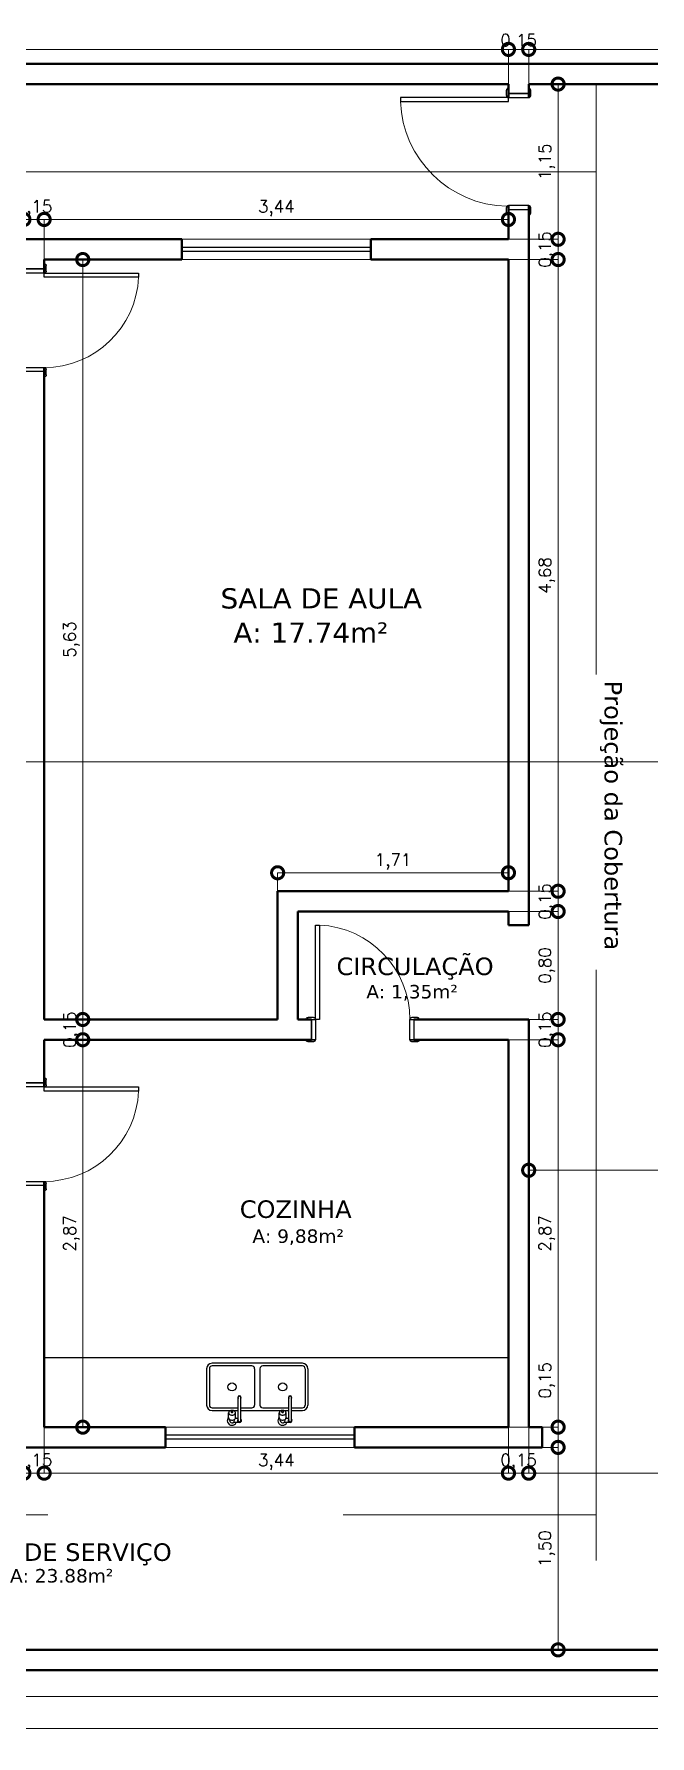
# Model space of a CAD drawing. Header units: millimetres. Extents: x 43 to 162, y -12 to 70.
# Drawn here: x 94.09 to 98.65, y 39.49 to 52.1 of the extents above; entities that cross this region are included whole.
import ezdxf

# ---------------------------------------------------------------- set-up
doc = ezdxf.new("R2010")
doc.units = ezdxf.units.MM
doc.header["$LTSCALE"] = 35
doc.header["$MEASUREMENT"] = 0
doc.header["$PDMODE"] = 35
doc.linetypes.add('C5', pattern=[60, 50, -5, 0, -5])
doc.linetypes.add('HIDDEN2', pattern=[0.1875, 0.125, -0.0625])
for name, color, linetype, lineweight in [('ALVENARIA', 7, 'Continuous', 50), ('cotas', 1, 'Continuous', 9), ('ESQ. FINA', 11, 'Continuous', 15), ('ESQ. GROSSA', 152, 'Continuous', 30), ('LINHA DE CORTE 02', 3, 'C5', 13), ('PROJEÇÃO', 165, 'HIDDEN2', 18)]:
    doc.layers.add(name, color=color, linetype=linetype, lineweight=lineweight)
doc.layers.add('detalhes', color=41, linetype='Continuous')
doc.layers.add('TEXTO', color=172, linetype='Continuous')
doc.styles.add('COTAS', font='romans.shx')
doc.styles.add('TEXTO ARQ', font='verdana.ttf')
doc.dimstyles.new('1 50', dxfattribs={"dimtxt": 0.09, "dimasz": 0.18, "dimexe": 0.0005, "dimexo": 0.001, "dimgap": 0.0006, "dimtad": 1, "dimzin": 0, "dimtxsty": 'COTAS', "dimblk": 'DOTSMALL', "dimcen": 0.003, "dimdle": 0.0003, "dimclrd": 256, "dimclre": 256, "dimclrt": 256, "dimazin": 0, "dimtfac": 1, "dimtix": 1, "dimtmove": 0, "dimatfit": 3, "dimldrblk": 'DOTSMALL', "dimfxl": 1, "dimtolj": 1, "dimtzin": 0, "dimlwd": -1, "dimlwe": -1, "dimarcsym": 0})

# ---------------------------------------------------------------- blocks, each defined once
blk = doc.blocks.new('_DotSmall')
at = {"color": 0, "const_width": 0.5}
blk.add_lwpolyline([(-0.0625, 0, 1), (0.0625, 0, 1)], format="xyb", close=True, dxfattribs=at)
blk = doc.blocks.new('*D97')
at = {"layer": 'cotas'}
for p, q in [((97.755, 43.5), (97.755, 43.68)), ((97.755, 43.679), (101.325, 43.679)), ((101.325, 43.5), (101.325, 43.68))]:
    blk.add_line(p, q, dxfattribs=at)
at = {"layer": 'Defpoints', "color": 0}
for p in [(101.325, 43.679), (97.755, 43.499), (101.325, 43.499)]:
    blk.add_point(p, dxfattribs=at)
at = {"layer": 'cotas', "xscale": 0.18, "yscale": 0.18, "zscale": 0.18, "rotation": 180}
blk.add_blockref('_DotSmall', (97.755, 43.679), dxfattribs=at)
at = {"layer": 'cotas', "xscale": 0.18, "yscale": 0.18, "zscale": 0.18}
blk.add_blockref('_DotSmall', (101.325, 43.679), dxfattribs=at)
at = {"layer": 'cotas', "insert": (99.54, 43.763), "char_height": 0.09, "attachment_point": 5, "style": 'COTAS'}
blk.add_mtext('\\A1;3,57', dxfattribs=at)
blk = doc.blocks.new('*D96')
at = {"layer": 'cotas'}
for p, q in [((95.895, 45.747), (95.895, 45.883)), ((97.605, 45.883), (95.895, 45.883)), ((97.605, 45.747), (97.605, 45.883))]:
    blk.add_line(p, q, dxfattribs=at)
at = {"layer": 'Defpoints', "color": 0}
for p in [(95.895, 45.883), (95.895, 45.746), (97.605, 45.746)]:
    blk.add_point(p, dxfattribs=at)
at = {"layer": 'cotas', "xscale": 0.18, "yscale": 0.18, "zscale": 0.18, "rotation": 180}
blk.add_blockref('_DotSmall', (95.895, 45.883), dxfattribs=at)
at = {"layer": 'cotas', "xscale": 0.18, "yscale": 0.18, "zscale": 0.18}
blk.add_blockref('_DotSmall', (97.605, 45.883), dxfattribs=at)
at = {"layer": 'cotas', "insert": (96.75, 45.966), "char_height": 0.09, "attachment_point": 5, "style": 'COTAS'}
blk.add_mtext('\\A1;1,71', dxfattribs=at)
blk = doc.blocks.new('*D95')
at = {"layer": 'cotas'}
for p, q in [((97.606, 44.646), (97.973, 44.646)), ((97.973, 44.646), (97.973, 41.775)), ((97.606, 41.776), (97.973, 41.776))]:
    blk.add_line(p, q, dxfattribs=at)
at = {"layer": 'Defpoints', "color": 0}
for p in [(97.605, 44.646), (97.605, 41.776), (97.973, 41.776)]:
    blk.add_point(p, dxfattribs=at)
at = {"layer": 'cotas', "xscale": 0.18, "yscale": 0.18, "zscale": 0.18}
for p, rotation in [((97.973, 44.646), 90), ((97.973, 41.776), 270)]:
    blk.add_blockref('_DotSmall', p, dxfattribs=dict(at, rotation=rotation))
at = {"layer": 'cotas', "insert": (97.889, 43.211), "char_height": 0.09, "attachment_point": 5, "rotation": 90, "style": 'COTAS'}
blk.add_mtext('\\A1;2,87', dxfattribs=at)
blk = doc.blocks.new('*D94')
at = {"layer": 'cotas'}
for p, q in [((97.973, 44.796), (97.973, 44.976)), ((97.756, 44.796), (97.973, 44.796)), ((97.973, 44.796), (97.973, 44.646)), ((97.606, 44.646), (97.973, 44.646)), ((97.973, 44.646), (97.973, 44.466))]:
    blk.add_line(p, q, dxfattribs=at)
at = {"layer": 'Defpoints', "color": 0}
for p in [(97.755, 44.796), (97.605, 44.646), (97.973, 44.646)]:
    blk.add_point(p, dxfattribs=at)
at = {"layer": 'cotas', "xscale": 0.18, "yscale": 0.18, "zscale": 0.18}
for p, rotation in [((97.973, 44.796), 270), ((97.973, 44.646), 90)]:
    blk.add_blockref('_DotSmall', p, dxfattribs=dict(at, rotation=rotation))
at = {"layer": 'cotas', "insert": (97.889, 44.721), "char_height": 0.09, "attachment_point": 5, "rotation": 90, "style": 'COTAS'}
blk.add_mtext('\\A1;0,15', dxfattribs=at)
blk = doc.blocks.new('*D93')
at = {"layer": 'cotas'}
for p, q in [((97.606, 45.596), (97.973, 45.596)), ((97.973, 45.596), (97.973, 44.795)), ((97.756, 44.796), (97.973, 44.796))]:
    blk.add_line(p, q, dxfattribs=at)
at = {"layer": 'Defpoints', "color": 0}
for p in [(97.605, 45.596), (97.755, 44.796), (97.973, 44.796)]:
    blk.add_point(p, dxfattribs=at)
at = {"layer": 'cotas', "xscale": 0.18, "yscale": 0.18, "zscale": 0.18}
for p, rotation in [((97.973, 45.596), 90), ((97.973, 44.796), 270)]:
    blk.add_blockref('_DotSmall', p, dxfattribs=dict(at, rotation=rotation))
at = {"layer": 'cotas', "insert": (97.889, 45.196), "char_height": 0.09, "attachment_point": 5, "rotation": 90, "style": 'COTAS'}
blk.add_mtext('\\A1;0,80', dxfattribs=at)
blk = doc.blocks.new('PORTA 70')
at = {"layer": 'ESQ. FINA'}
blk.add_arc((-0.03, 0.15), 0.7, 92.4563, 180, dxfattribs=at)
at = {"layer": 'ESQ. GROSSA'}
for p, q in [((-0.03, 0.85), (-0.06, 0.85)), ((-0.06, 0.85), (-0.06, 0.15)), ((-0.03, 0.15), (-0.03, 0.85)), ((-0.8, 0.15), (-0.8, 0.15)), ((-0.8, 0.15), (-0.8, 0.15)), ((-0.73, 0.15), (-0.8, 0.15)), ((-0.785, 0.165), (-0.745, 0.165)), ((-0.73, 0.15), (-0.76, 0.15)), ((-0.76, 0.15), (-0.76, 0)), ((-0.73, 0.15), (-0.73, 0.15)), ((-0.73, 0), (-0.73, 0.15)), ((-0.06, 0.15), (-0.03, 0.15)), ((0.04, 0.15), (-0.03, 0.15)), ((0, 0.15), (-0.03, 0.15)), ((-0.03, 0.15), (-0.03, 0.15)), ((-0.03, 0.15), (-0.03, 0)), ((-0.015, 0.165), (0.025, 0.165)), ((0, 0), (0, 0.15)), ((0.04, 0.15), (0.04, 0.15)), ((-0.8, 0, 0), (-0.8, 0, 0)), ((-0.8, 0, 0), (-0.8, 0, 0)), ((-0.73, 0, 0), (-0.8, 0, 0)), ((-0.76, 0), (-0.73, 0)), ((-0.73, 0, 0), (-0.73, 0, 0)), ((0.04, 0, 0), (-0.03, 0, 0)), ((-0.03, 0, 0), (-0.03, 0, 0)), ((-0.03, 0), (0, 0)), ((0.04, 0, 0), (0.04, 0, 0)), ((-0.785, -0.015, 0), (-0.745, -0.015, 0)), ((-0.015, -0.015, 0), (0.025, -0.015, 0))]:
    blk.add_line(p, q, dxfattribs=at)
for points in [[(-0.76, 0.15), (-0.76, 0)], [(0, 0.15), (0, 0)]]:
    blk.add_lwpolyline(points, dxfattribs=at)
for centre, start, end in [((-0.785, 0.15), 90, 180), ((-0.745, 0.15), 0, 90), ((-0.015, 0.15), 90, 180), ((0.025, 0.15), 0, 90), ((-0.785, 0, 0), 180, 270), ((-0.745, 0, 0), 270, 0), ((-0.015, 0, 0), 180, 270), ((0.025, 0, 0), 270, 0)]:
    blk.add_arc(centre, 0.015, start, end, dxfattribs=at)
blk = doc.blocks.new('*D85')
at = {"layer": 'cotas'}
for p, q in [((94.015, 50.723), (93.835, 50.723)), ((94.015, 50.427), (94.015, 50.723)), ((94.165, 50.723), (94.015, 50.723)), ((94.165, 50.723), (94.345, 50.723))]:
    blk.add_line(p, q, dxfattribs=at)
at = {"layer": 'Defpoints', "color": 0}
for p in [(94.015, 50.723), (94.015, 50.426), (94.165, 50.426)]:
    blk.add_point(p, dxfattribs=at)
at = {"layer": 'cotas', "xscale": 0.18, "yscale": 0.18, "zscale": 0.18}
blk.add_blockref('_DotSmall', (94.015, 50.723), dxfattribs=at)
at = {"layer": 'cotas', "xscale": 0.18, "yscale": 0.18, "zscale": 0.18, "rotation": 180}
blk.add_blockref('_DotSmall', (94.165, 50.723), dxfattribs=at)
at = {"layer": 'cotas', "insert": (94.09, 50.806), "char_height": 0.09, "attachment_point": 5, "style": 'COTAS'}
blk.add_mtext('\\A1;0,15', dxfattribs=at)
blk = doc.blocks.new('*D84')
at = {"layer": 'cotas'}
for p, q in [((94.165, 50.427), (94.165, 50.723)), ((97.605, 50.723), (94.165, 50.723)), ((97.605, 50.577), (97.605, 50.723))]:
    blk.add_line(p, q, dxfattribs=at)
at = {"layer": 'Defpoints', "color": 0}
for p in [(94.165, 50.723), (97.605, 50.576), (94.165, 50.426)]:
    blk.add_point(p, dxfattribs=at)
at = {"layer": 'cotas', "xscale": 0.18, "yscale": 0.18, "zscale": 0.18, "rotation": 180}
blk.add_blockref('_DotSmall', (94.165, 50.723), dxfattribs=at)
at = {"layer": 'cotas', "xscale": 0.18, "yscale": 0.18, "zscale": 0.18}
blk.add_blockref('_DotSmall', (97.605, 50.723), dxfattribs=at)
at = {"layer": 'cotas', "insert": (95.885, 50.806), "char_height": 0.09, "attachment_point": 5, "style": 'COTAS'}
blk.add_mtext('\\A1;3,44', dxfattribs=at)
blk = doc.blocks.new('*D74')
at = {"layer": 'cotas'}
for p, q in [((94.015, 41.775), (94.015, 41.435)), ((94.015, 41.435), (93.835, 41.435)), ((94.165, 41.435), (94.015, 41.435)), ((94.165, 41.435), (94.345, 41.435))]:
    blk.add_line(p, q, dxfattribs=at)
at = {"layer": 'Defpoints', "color": 0}
for p in [(94.015, 41.776), (94.165, 41.776), (94.015, 41.435)]:
    blk.add_point(p, dxfattribs=at)
at = {"layer": 'cotas', "xscale": 0.18, "yscale": 0.18, "zscale": 0.18}
blk.add_blockref('_DotSmall', (94.015, 41.435), dxfattribs=at)
at = {"layer": 'cotas', "xscale": 0.18, "yscale": 0.18, "zscale": 0.18, "rotation": 180}
blk.add_blockref('_DotSmall', (94.165, 41.435), dxfattribs=at)
at = {"layer": 'cotas', "insert": (94.09, 41.519), "char_height": 0.09, "attachment_point": 5, "style": 'COTAS'}
blk.add_mtext('\\A1;0,15', dxfattribs=at)
blk = doc.blocks.new('*D73')
at = {"layer": 'cotas'}
for p in [(94.165, 41.775), (97.605, 41.435)]:
    blk.add_line(p, (94.165, 41.435), dxfattribs=at)
at = {"layer": 'Defpoints', "color": 0}
for p in [(94.165, 41.776), (97.605, 41.776), (94.165, 41.435)]:
    blk.add_point(p, dxfattribs=at)
at = {"layer": 'cotas', "xscale": 0.18, "yscale": 0.18, "zscale": 0.18, "rotation": 180}
blk.add_blockref('_DotSmall', (94.165, 41.435), dxfattribs=at)
at = {"layer": 'cotas', "xscale": 0.18, "yscale": 0.18, "zscale": 0.18}
blk.add_blockref('_DotSmall', (97.605, 41.435), dxfattribs=at)
at = {"layer": 'cotas', "insert": (95.885, 41.519), "char_height": 0.09, "attachment_point": 5, "style": 'COTAS'}
blk.add_mtext('\\A1;3,44', dxfattribs=at)
blk = doc.blocks.new('*D72')
at = {"layer": 'cotas'}
for p, q in [((97.605, 41.775), (97.605, 41.435)), ((97.605, 41.435), (97.425, 41.435)), ((97.755, 41.435), (97.605, 41.435)), ((97.755, 41.435), (97.935, 41.435))]:
    blk.add_line(p, q, dxfattribs=at)
at = {"layer": 'Defpoints', "color": 0}
for p in [(97.605, 41.776), (97.755, 41.776), (97.605, 41.435)]:
    blk.add_point(p, dxfattribs=at)
at = {"layer": 'cotas', "xscale": 0.18, "yscale": 0.18, "zscale": 0.18}
blk.add_blockref('_DotSmall', (97.605, 41.435), dxfattribs=at)
at = {"layer": 'cotas', "xscale": 0.18, "yscale": 0.18, "zscale": 0.18, "rotation": 180}
blk.add_blockref('_DotSmall', (97.755, 41.435), dxfattribs=at)
at = {"layer": 'cotas', "insert": (97.68, 41.519), "char_height": 0.09, "attachment_point": 5, "style": 'COTAS'}
blk.add_mtext('\\A1;0,15', dxfattribs=at)
blk = doc.blocks.new('*D71')
at = {"layer": 'cotas'}
for p, q in [((97.755, 41.775), (97.755, 41.435)), ((101.325, 41.625), (101.325, 41.435)), ((101.325, 41.435), (97.755, 41.435))]:
    blk.add_line(p, q, dxfattribs=at)
at = {"layer": 'Defpoints', "color": 0}
for p in [(97.755, 41.776), (101.325, 41.626), (97.755, 41.435)]:
    blk.add_point(p, dxfattribs=at)
at = {"layer": 'cotas', "xscale": 0.18, "yscale": 0.18, "zscale": 0.18, "rotation": 180}
blk.add_blockref('_DotSmall', (97.755, 41.435), dxfattribs=at)
at = {"layer": 'cotas', "xscale": 0.18, "yscale": 0.18, "zscale": 0.18}
blk.add_blockref('_DotSmall', (101.325, 41.435), dxfattribs=at)
at = {"layer": 'cotas', "insert": (99.54, 41.519), "char_height": 0.09, "attachment_point": 5, "style": 'COTAS'}
blk.add_mtext('\\A1;3,57', dxfattribs=at)
blk = doc.blocks.new('*D57')
at = {"layer": 'cotas'}
for p, q in [((94.45, 44.646), (94.451, 44.646)), ((94.451, 44.646), (94.451, 41.775)), ((94.614, 41.776), (94.451, 41.776))]:
    blk.add_line(p, q, dxfattribs=at)
at = {"layer": 'Defpoints', "color": 0}
for p in [(94.451, 44.646), (94.451, 41.776), (94.615, 41.776)]:
    blk.add_point(p, dxfattribs=at)
at = {"layer": 'cotas', "xscale": 0.18, "yscale": 0.18, "zscale": 0.18}
for p, rotation in [((94.451, 44.646), 90), ((94.451, 41.776), 270)]:
    blk.add_blockref('_DotSmall', p, dxfattribs=dict(at, rotation=rotation))
at = {"layer": 'cotas', "insert": (94.368, 43.211), "char_height": 0.09, "attachment_point": 5, "rotation": 90, "style": 'COTAS'}
blk.add_mtext('\\A1;2,87', dxfattribs=at)
blk = doc.blocks.new('*D56')
at = {"layer": 'cotas'}
for p, q in [((94.451, 44.796), (94.451, 44.976)), ((94.674, 44.796), (94.451, 44.796)), ((94.451, 44.796), (94.451, 44.646)), ((94.45, 44.646), (94.451, 44.646)), ((94.451, 44.646), (94.451, 44.466))]:
    blk.add_line(p, q, dxfattribs=at)
at = {"layer": 'Defpoints', "color": 0}
for p in [(94.675, 44.796), (94.451, 44.646), (94.451, 44.646)]:
    blk.add_point(p, dxfattribs=at)
at = {"layer": 'cotas', "xscale": 0.18, "yscale": 0.18, "zscale": 0.18}
for p, rotation in [((94.451, 44.796), 270), ((94.451, 44.646), 90)]:
    blk.add_blockref('_DotSmall', p, dxfattribs=dict(at, rotation=rotation))
at = {"layer": 'cotas', "insert": (94.368, 44.721), "char_height": 0.09, "attachment_point": 5, "rotation": 90, "style": 'COTAS'}
blk.add_mtext('\\A1;0,15', dxfattribs=at)
blk = doc.blocks.new('*D55')
at = {"layer": 'cotas'}
for p, q in [((94.674, 50.426), (94.451, 50.426)), ((94.451, 50.426), (94.451, 44.795)), ((94.674, 44.796), (94.451, 44.796))]:
    blk.add_line(p, q, dxfattribs=at)
at = {"layer": 'Defpoints', "color": 0}
for p in [(94.675, 50.426), (94.451, 44.796), (94.675, 44.796)]:
    blk.add_point(p, dxfattribs=at)
at = {"layer": 'cotas', "xscale": 0.18, "yscale": 0.18, "zscale": 0.18}
for p, rotation in [((94.451, 50.426), 90), ((94.451, 44.796), 270)]:
    blk.add_blockref('_DotSmall', p, dxfattribs=dict(at, rotation=rotation))
at = {"layer": 'cotas', "insert": (94.368, 47.611), "char_height": 0.09, "attachment_point": 5, "rotation": 90, "style": 'COTAS'}
blk.add_mtext('\\A1;5,63', dxfattribs=at)
blk = doc.blocks.new('*D54')
at = {"layer": 'cotas'}
for p, q in [((97.756, 41.626), (97.973, 41.626)), ((97.973, 41.626), (97.973, 40.125)), ((97.756, 40.126), (97.973, 40.126))]:
    blk.add_line(p, q, dxfattribs=at)
at = {"layer": 'Defpoints', "color": 0}
for p in [(97.755, 41.626), (97.755, 40.126), (97.973, 40.126)]:
    blk.add_point(p, dxfattribs=at)
at = {"layer": 'cotas', "xscale": 0.18, "yscale": 0.18, "zscale": 0.18}
for p, rotation in [((97.973, 41.626), 90), ((97.973, 40.126), 270)]:
    blk.add_blockref('_DotSmall', p, dxfattribs=dict(at, rotation=rotation))
at = {"layer": 'cotas', "insert": (97.889, 40.876), "char_height": 0.09, "attachment_point": 5, "rotation": 90, "style": 'COTAS'}
blk.add_mtext('\\A1;1,50', dxfattribs=at)
blk = doc.blocks.new('*D53')
at = {"layer": 'cotas'}
for p, q in [((97.973, 41.776), (97.973, 42.29)), ((97.756, 41.776), (97.973, 41.776)), ((97.973, 41.626), (97.973, 41.776)), ((97.756, 41.626), (97.973, 41.626))]:
    blk.add_line(p, q, dxfattribs=at)
at = {"layer": 'Defpoints', "color": 0}
for p in [(97.755, 41.776), (97.755, 41.626), (97.973, 41.626)]:
    blk.add_point(p, dxfattribs=at)
at = {"layer": 'cotas', "xscale": 0.18, "yscale": 0.18, "zscale": 0.18}
for p, rotation in [((97.973, 41.776), 90), ((97.973, 41.626), 270)]:
    blk.add_blockref('_DotSmall', p, dxfattribs=dict(at, rotation=rotation))
at = {"layer": 'cotas', "insert": (97.889, 42.123), "char_height": 0.09, "attachment_point": 5, "rotation": 90, "style": 'COTAS'}
blk.add_mtext('\\A1;0,15', dxfattribs=at)
blk = doc.blocks.new('*D52')
at = {"layer": 'cotas'}
for p, q in [((97.973, 45.746), (97.973, 45.926)), ((97.606, 45.746), (97.973, 45.746)), ((97.973, 45.746), (97.973, 45.596)), ((97.606, 45.596), (97.973, 45.596)), ((97.973, 45.596), (97.973, 45.416))]:
    blk.add_line(p, q, dxfattribs=at)
at = {"layer": 'Defpoints', "color": 0}
for p in [(97.605, 45.746), (97.605, 45.596), (97.973, 45.596)]:
    blk.add_point(p, dxfattribs=at)
at = {"layer": 'cotas', "xscale": 0.18, "yscale": 0.18, "zscale": 0.18}
for p, rotation in [((97.973, 45.746), 270), ((97.973, 45.596), 90)]:
    blk.add_blockref('_DotSmall', p, dxfattribs=dict(at, rotation=rotation))
at = {"layer": 'cotas', "insert": (97.889, 45.671), "char_height": 0.09, "attachment_point": 5, "rotation": 90, "style": 'COTAS'}
blk.add_mtext('\\A1;0,15', dxfattribs=at)
blk = doc.blocks.new('*D51')
at = {"layer": 'cotas'}
for p, q in [((97.606, 50.426), (97.973, 50.426)), ((97.973, 50.426), (97.973, 45.745)), ((97.606, 45.746), (97.973, 45.746))]:
    blk.add_line(p, q, dxfattribs=at)
at = {"layer": 'Defpoints', "color": 0}
for p in [(97.605, 50.426), (97.605, 45.746), (97.973, 45.746)]:
    blk.add_point(p, dxfattribs=at)
at = {"layer": 'cotas', "xscale": 0.18, "yscale": 0.18, "zscale": 0.18}
for p, rotation in [((97.973, 50.426), 90), ((97.973, 45.746), 270)]:
    blk.add_blockref('_DotSmall', p, dxfattribs=dict(at, rotation=rotation))
at = {"layer": 'cotas', "insert": (97.889, 48.086), "char_height": 0.09, "attachment_point": 5, "rotation": 90, "style": 'COTAS'}
blk.add_mtext('\\A1;4,68', dxfattribs=at)
blk = doc.blocks.new('*D50')
at = {"layer": 'cotas'}
for p, q in [((97.973, 50.576), (97.973, 50.756)), ((97.606, 50.576), (97.973, 50.576)), ((97.973, 50.576), (97.973, 50.426)), ((97.606, 50.426), (97.973, 50.426)), ((97.973, 50.426), (97.973, 50.246))]:
    blk.add_line(p, q, dxfattribs=at)
at = {"layer": 'Defpoints', "color": 0}
for p in [(97.605, 50.576), (97.605, 50.426), (97.973, 50.426)]:
    blk.add_point(p, dxfattribs=at)
at = {"layer": 'cotas', "xscale": 0.18, "yscale": 0.18, "zscale": 0.18}
for p, rotation in [((97.973, 50.576), 270), ((97.973, 50.426), 90)]:
    blk.add_blockref('_DotSmall', p, dxfattribs=dict(at, rotation=rotation))
at = {"layer": 'cotas', "insert": (97.889, 50.501), "char_height": 0.09, "attachment_point": 5, "rotation": 90, "style": 'COTAS'}
blk.add_mtext('\\A1;0,15', dxfattribs=at)
blk = doc.blocks.new('*D49')
at = {"layer": 'cotas'}
for p, q in [((97.756, 51.726), (97.973, 51.726)), ((97.973, 51.726), (97.973, 50.575)), ((97.606, 50.576), (97.973, 50.576))]:
    blk.add_line(p, q, dxfattribs=at)
at = {"layer": 'Defpoints', "color": 0}
for p in [(97.755, 51.726), (97.605, 50.576), (97.973, 50.576)]:
    blk.add_point(p, dxfattribs=at)
at = {"layer": 'cotas', "xscale": 0.18, "yscale": 0.18, "zscale": 0.18}
for p, rotation in [((97.973, 51.726), 90), ((97.973, 50.576), 270)]:
    blk.add_blockref('_DotSmall', p, dxfattribs=dict(at, rotation=rotation))
at = {"layer": 'cotas', "insert": (97.889, 51.151), "char_height": 0.09, "attachment_point": 5, "rotation": 90, "style": 'COTAS'}
blk.add_mtext('\\A1;1,15', dxfattribs=at)
blk = doc.blocks.new('PORTA 80')
at = {"layer": 'ESQ. FINA'}
blk.add_arc((0.143, 0.027), 0.808, 2.3517, 88.7474, dxfattribs=at)
at = {"layer": 'ESQ. GROSSA'}
for p, q in [((-0.015, 0.885, 0), (-0.015, 0.845, 0)), ((0, 0.9, 0), (0, 0.9, 0)), ((0, 0.83, 0), (0, 0.9, 0)), ((0, 0.9, 0), (0, 0.9, 0)), ((0.15, 0.9), (0.15, 0.9)), ((0.15, 0.83), (0.15, 0.9)), ((0.15, 0.9), (0.15, 0.9)), ((0.165, 0.885), (0.165, 0.845)), ((0, 0.86), (0, 0.83)), ((0.15, 0.86), (0, 0.86)), ((0, 0.83, 0), (0, 0.83, 0)), ((0, 0.83), (0.15, 0.83)), ((0.15, 0.83), (0.15, 0.86)), ((0.15, 0.83), (0.15, 0.83)), ((-0.015, 0.015, 0), (-0.015, -0.025, 0)), ((0, 0.03, 0), (0, 0.03, 0)), ((0, -0.04, 0), (0, 0.03, 0)), ((0, 0.03), (0, 0)), ((0.15, 0.03), (0, 0.03)), ((0, 0), (0.15, 0)), ((0.15, 0.06), (0.15, 0.03)), ((0.95, 0.06), (0.15, 0.06)), ((0.15, 0), (0.15, 0.03)), ((0.15, 0.03), (0.15, 0.03)), ((0.15, -0.04), (0.15, 0.03)), ((0.15, 0.03), (0.95, 0.03)), ((0.165, 0.015), (0.165, -0.025)), ((0.95, 0.03), (0.95, 0.06)), ((0, -0.04, 0), (0, -0.04, 0)), ((0.15, -0.04), (0.15, -0.04))]:
    blk.add_line(p, q, dxfattribs=at)
for points in [[(0.15, 0.86), (0, 0.86)], [(0.15, 0), (0, 0)]]:
    blk.add_lwpolyline(points, dxfattribs=at)
for centre, start, end in [((0, 0.885, 0), 90, 180), ((0.15, 0.885), 0, 90), ((0, 0.845, 0), 180, 270), ((0.15, 0.845), 270, 0), ((0, 0.015, 0), 90, 180), ((0.15, 0.015), 0, 90), ((0, -0.025, 0), 180, 270), ((0.15, -0.025), 270, 0)]:
    blk.add_arc(centre, 0.015, start, end, dxfattribs=at)
blk = doc.blocks.new('*D118')
at = {"layer": 'cotas'}
for p, q in [((85.405, 40.125), (85.405, 39.779)), ((101.325, 40.125), (101.325, 39.779)), ((101.325, 39.78), (85.405, 39.78))]:
    blk.add_line(p, q, dxfattribs=at)
at = {"layer": 'Defpoints', "color": 0}
for p in [(85.405, 40.126), (101.325, 40.126), (85.405, 39.78)]:
    blk.add_point(p, dxfattribs=at)
at = {"layer": 'cotas', "xscale": 0.18, "yscale": 0.18, "zscale": 0.18, "rotation": 180}
blk.add_blockref('_DotSmall', (85.405, 39.78), dxfattribs=at)
at = {"layer": 'cotas', "xscale": 0.18, "yscale": 0.18, "zscale": 0.18}
blk.add_blockref('_DotSmall', (101.325, 39.78), dxfattribs=at)
at = {"layer": 'cotas', "insert": (93.365, 39.834), "char_height": 0.09, "attachment_point": 5, "style": 'COTAS'}
blk.add_mtext('\\A1;15,92', dxfattribs=at)
blk = doc.blocks.new('*D123')
at = {"layer": 'cotas'}
for p, q in [((76.005, 39.975), (76.005, 39.544)), ((105.205, 39.975), (105.205, 39.544)), ((76.005, 39.544), (105.205, 39.544))]:
    blk.add_line(p, q, dxfattribs=at)
at = {"layer": 'Defpoints', "color": 0}
for p in [(76.005, 39.976), (105.205, 39.976), (105.205, 39.544)]:
    blk.add_point(p, dxfattribs=at)
at = {"layer": 'cotas', "xscale": 0.18, "yscale": 0.18, "zscale": 0.18, "rotation": 180}
blk.add_blockref('_DotSmall', (76.005, 39.544), dxfattribs=at)
at = {"layer": 'cotas', "xscale": 0.18, "yscale": 0.18, "zscale": 0.18}
blk.add_blockref('_DotSmall', (105.205, 39.544), dxfattribs=at)
at = {"layer": 'cotas', "insert": (90.605, 39.599), "char_height": 0.09, "attachment_point": 5, "style": 'COTAS'}
blk.add_mtext('\\A1;29,20', dxfattribs=at)
blk = doc.blocks.new('*D207')
at = {"layer": 'cotas'}
for p, q in [((97.755, 51.727), (97.755, 51.984)), ((101.325, 51.983), (97.755, 51.983)), ((101.325, 51.727), (101.325, 51.984))]:
    blk.add_line(p, q, dxfattribs=at)
at = {"layer": 'Defpoints', "color": 0}
for p in [(97.755, 51.983), (97.755, 51.726), (101.325, 51.726)]:
    blk.add_point(p, dxfattribs=at)
at = {"layer": 'cotas', "xscale": 0.18, "yscale": 0.18, "zscale": 0.18, "rotation": 180}
blk.add_blockref('_DotSmall', (97.755, 51.983), dxfattribs=at)
at = {"layer": 'cotas', "xscale": 0.18, "yscale": 0.18, "zscale": 0.18}
blk.add_blockref('_DotSmall', (101.325, 51.983), dxfattribs=at)
at = {"layer": 'cotas', "insert": (99.54, 52.038), "char_height": 0.09, "attachment_point": 5, "style": 'COTAS'}
blk.add_mtext('\\A1;3,57', dxfattribs=at)
blk = doc.blocks.new('*D208')
at = {"layer": 'cotas'}
for p, q in [((97.605, 51.983), (97.425, 51.983)), ((97.605, 51.727), (97.605, 51.984)), ((97.755, 51.983), (97.605, 51.983)), ((97.755, 51.727), (97.755, 51.984)), ((97.755, 51.983), (97.935, 51.983))]:
    blk.add_line(p, q, dxfattribs=at)
at = {"layer": 'Defpoints', "color": 0}
for p in [(97.605, 51.983), (97.605, 51.726), (97.755, 51.726)]:
    blk.add_point(p, dxfattribs=at)
at = {"layer": 'cotas', "xscale": 0.18, "yscale": 0.18, "zscale": 0.18}
blk.add_blockref('_DotSmall', (97.605, 51.983), dxfattribs=at)
at = {"layer": 'cotas', "xscale": 0.18, "yscale": 0.18, "zscale": 0.18, "rotation": 180}
blk.add_blockref('_DotSmall', (97.755, 51.983), dxfattribs=at)
at = {"layer": 'cotas', "insert": (97.68, 52.038), "char_height": 0.09, "attachment_point": 5, "style": 'COTAS'}
blk.add_mtext('\\A1;0,15', dxfattribs=at)
blk = doc.blocks.new('*D209')
at = {"layer": 'cotas'}
for p, q in [((83.755, 51.727), (83.755, 51.984)), ((97.605, 51.983), (83.755, 51.983)), ((97.605, 51.727), (97.605, 51.984))]:
    blk.add_line(p, q, dxfattribs=at)
at = {"layer": 'Defpoints', "color": 0}
for p in [(83.755, 51.983), (83.755, 51.726), (97.605, 51.726)]:
    blk.add_point(p, dxfattribs=at)
at = {"layer": 'cotas', "xscale": 0.18, "yscale": 0.18, "zscale": 0.18, "rotation": 180}
blk.add_blockref('_DotSmall', (83.755, 51.983), dxfattribs=at)
at = {"layer": 'cotas', "xscale": 0.18, "yscale": 0.18, "zscale": 0.18}
blk.add_blockref('_DotSmall', (97.605, 51.983), dxfattribs=at)
at = {"layer": 'cotas', "insert": (90.68, 52.038), "char_height": 0.09, "attachment_point": 5, "style": 'COTAS'}
blk.add_mtext('\\A1;13,85', dxfattribs=at)

msp = doc.modelspace()

# ---------------------------------------------------------------- linework, layer by layer
at = {"layer": 'ALVENARIA'}
for p, q in [((76.005, 51.876), (105.205, 51.876)), ((76.155, 51.726), (97.605, 51.726)), ((97.605, 51.726), (97.605, 51.626)), ((97.755, 51.726), (97.755, 51.626)), ((97.755, 51.726), (101.325, 51.726)), ((97.605, 50.826), (97.605, 50.576)), ((97.755, 50.826), (97.755, 45.496)), ((93.45, 50.576), (95.185, 50.576)), ((95.185, 50.576), (95.185, 50.426)), ((96.585, 50.576), (97.605, 50.576)), ((96.585, 50.576), (96.585, 50.426)), ((94.165, 50.426), (94.165, 50.326)), ((94.165, 50.426), (95.185, 50.426)), ((96.585, 50.426), (97.605, 50.426)), ((97.605, 50.426), (97.605, 45.746)), ((94.165, 49.626), (94.165, 44.796)), ((95.895, 45.746), (95.895, 44.796)), ((95.895, 45.746), (97.605, 45.746)), ((96.045, 45.596), (96.045, 44.796)), ((96.045, 45.596), (97.605, 45.596)), ((97.605, 45.596), (97.605, 45.496)), ((97.605, 45.496), (97.755, 45.496)), ((94.165, 44.796), (95.895, 44.796)), ((96.045, 44.796), (96.145, 44.796)), ((96.905, 44.796), (97.755, 44.796)), ((97.755, 44.796), (97.755, 41.776)), ((94.165, 44.646), (96.145, 44.646)), ((94.165, 44.646), (94.165, 44.296)), ((96.905, 44.646), (97.605, 44.646)), ((97.605, 44.646), (97.605, 41.776)), ((94.165, 43.596), (94.165, 41.776)), ((94.165, 41.776), (95.065, 41.776)), ((95.065, 41.776), (95.065, 41.626)), ((96.465, 41.776), (96.465, 41.626)), ((96.465, 41.776), (97.605, 41.776)), ((97.755, 41.776), (97.855, 41.776)), ((97.855, 41.776), (97.855, 41.626)), ((92.775, 41.626), (95.065, 41.626)), ((96.465, 41.626), (97.855, 41.626)), ((76.155, 40.126), (101.325, 40.126)), ((76.005, 39.976), (105.205, 39.976))]:
    msp.add_line(p, q, dxfattribs=at)
at = {"layer": 'detalhes'}
for p, q in [((97.605, 42.29), (94.165, 42.29)), ((96.079, 42.249), (95.409, 42.249)), ((95.369, 42.209), (95.369, 41.939)), ((95.389, 42.209), (95.389, 41.939)), ((95.704, 42.229), (95.409, 42.229)), ((95.724, 42.209), (95.724, 41.939)), ((95.764, 42.209), (95.764, 41.939)), ((96.079, 42.229), (95.784, 42.229)), ((96.099, 42.209), (96.099, 41.939)), ((96.119, 42.209), (96.119, 41.939)), ((95.602, 41.825), (95.602, 41.995)), ((95.622, 41.825), (95.622, 41.995)), ((95.977, 41.825), (95.977, 41.995)), ((95.997, 41.825), (95.997, 41.995)), ((95.409, 41.919), (95.602, 41.919)), ((95.409, 41.899), (95.55, 41.899)), ((95.532, 41.845), (95.532, 41.882)), ((95.564, 41.899), (95.602, 41.899)), ((95.582, 41.845), (95.582, 41.882)), ((95.622, 41.919), (95.704, 41.919)), ((95.622, 41.899), (95.925, 41.899)), ((95.784, 41.919), (95.977, 41.919)), ((95.907, 41.845), (95.907, 41.882)), ((95.939, 41.899), (95.977, 41.899)), ((95.957, 41.845), (95.957, 41.882)), ((95.997, 41.919), (96.079, 41.919)), ((95.997, 41.899), (96.079, 41.899)), ((95.539, 41.825), (95.539, 41.832)), ((95.612, 41.81), (95.568, 41.81)), ((95.574, 41.825), (95.574, 41.832)), ((95.602, 41.84), (95.581, 41.84)), ((95.914, 41.825), (95.914, 41.832)), ((95.987, 41.81), (95.943, 41.81)), ((95.949, 41.825), (95.949, 41.832)), ((95.977, 41.84), (95.956, 41.84))]:
    msp.add_line(p, q, dxfattribs=at)
for points in [[(95.582, 41.882, 0.133256), (95.58, 41.889, 0.106756), (95.575, 41.895, 0.082828), (95.567, 41.899, 0.071352), (95.557, 41.9, 0.071352), (95.547, 41.899, 0.082828), (95.539, 41.895, 0.106756), (95.534, 41.889, 0.133256), (95.532, 41.882, 0.133256), (95.534, 41.876, 0.106756), (95.539, 41.87, 0.082828), (95.547, 41.866, 0.071352), (95.557, 41.865, 0.071352), (95.567, 41.866, 0.082828), (95.575, 41.87, 0.106756), (95.58, 41.876, 0.133256)], [(95.549, 41.89, 0.133256), (95.55, 41.888, 0.106756), (95.552, 41.886, 0.082828), (95.554, 41.885, 0.071352), (95.557, 41.885, 0.071352), (95.56, 41.885, 0.082828), (95.562, 41.886, 0.106756), (95.564, 41.888, 0.133256), (95.564, 41.89, 0.133256), (95.564, 41.892, 0.106756), (95.562, 41.894, 0.082828), (95.56, 41.895, 0.071352), (95.557, 41.895, 0.071352), (95.554, 41.895, 0.082828), (95.552, 41.894, 0.106756), (95.55, 41.892, 0.133256)], [(95.957, 41.882, 0.133256), (95.955, 41.889, 0.106756), (95.95, 41.895, 0.082828), (95.942, 41.899, 0.071352), (95.932, 41.9, 0.071352), (95.922, 41.899, 0.082828), (95.914, 41.895, 0.106756), (95.909, 41.889, 0.133256), (95.907, 41.882, 0.133256), (95.909, 41.876, 0.106756), (95.914, 41.87, 0.082828), (95.922, 41.866, 0.071352), (95.932, 41.865, 0.071352), (95.942, 41.866, 0.082828), (95.95, 41.87, 0.106756), (95.955, 41.876, 0.133256)], [(95.924, 41.89, 0.133256), (95.925, 41.888, 0.106756), (95.927, 41.886, 0.082828), (95.929, 41.885, 0.071352), (95.932, 41.885, 0.071352), (95.935, 41.885, 0.082828), (95.937, 41.886, 0.106756), (95.939, 41.888, 0.133256), (95.939, 41.89, 0.133256), (95.939, 41.892, 0.106756), (95.937, 41.894, 0.082828), (95.935, 41.895, 0.071352), (95.932, 41.895, 0.071352), (95.929, 41.895, 0.082828), (95.927, 41.894, 0.106756), (95.925, 41.892, 0.133256)]]:
    msp.add_lwpolyline(points, format="xyb", close=True, dxfattribs=at)
for points in [[(95.532, 41.845, 0.133256), (95.534, 41.838, 0.106756), (95.539, 41.832, 0.082828), (95.547, 41.829, 0.071352), (95.557, 41.827, 0.071352), (95.567, 41.829, 0.082828), (95.575, 41.832, 0.106756), (95.58, 41.838, 0.133256), (95.582, 41.845, 0.133256)], [(95.907, 41.845, 0.133256), (95.909, 41.838, 0.106756), (95.914, 41.832, 0.082828), (95.922, 41.829, 0.071352), (95.932, 41.827, 0.071352), (95.942, 41.829, 0.082828), (95.95, 41.832, 0.106756), (95.955, 41.838, 0.133256), (95.957, 41.845, 0.133256)]]:
    msp.add_lwpolyline(points, format="xyb", dxfattribs=at)
for centre in [(95.557, 42.074), (95.932, 42.074)]:
    msp.add_circle(centre, 0.03, dxfattribs=at)
for centre, radius, start, end in [((95.409, 42.209), 0.04, 90, 180), ((96.079, 42.209), 0.04, 0, 90), ((95.409, 42.209), 0.02, 90, 180), ((95.704, 42.209), 0.02, 0, 90), ((95.784, 42.209), 0.02, 90, 180), ((96.079, 42.209), 0.02, 0, 90), ((95.612, 41.995), 0.0125, 323.1301, 216.8699), ((95.612, 41.995), 0.01, 0.0001, 180.0001), ((95.987, 41.995), 0.0125, 323.1301, 216.8699), ((95.987, 41.995), 0.01, 0.0001, 180.0001), ((95.409, 41.939), 0.04, 180, 270), ((95.409, 41.939), 0.02, 180, 270), ((95.704, 41.939), 0.02, 270, 0), ((95.784, 41.939), 0.02, 180, 270), ((96.079, 41.939), 0.02, 270, 0), ((96.079, 41.939), 0.04, 270, 0), ((95.557, 41.825), 0.035, 135.5847, 334.6231), ((95.557, 41.825), 0.0175, 180, 294.62), ((95.568, 41.8), 0.01, 90, 114.62), ((95.557, 41.825), 0.0175, 301.0027, 0), ((95.557, 41.825), 0.035, 25.3769, 44.4153), ((95.612, 41.825), 0.015, 131.8103, 48.1897), ((95.612, 41.825), 0.01, 180.0002, 0.0002), ((95.932, 41.825), 0.035, 135.5847, 334.6231), ((95.932, 41.825), 0.0175, 180, 294.62), ((95.943, 41.8), 0.01, 90, 114.62), ((95.932, 41.825), 0.0175, 301.0027, 0), ((95.932, 41.825), 0.035, 25.3769, 44.4153), ((95.987, 41.825), 0.015, 131.8103, 48.1897), ((95.987, 41.825), 0.01, 180.0002, 0.0002)]:
    msp.add_arc(centre, radius, start, end, dxfattribs=at)
at = {"layer": 'ESQ. FINA'}
for p, q in [((96.585, 50.576), (95.185, 50.576)), ((96.585, 50.426), (95.185, 50.426)), ((96.465, 41.776), (95.065, 41.776)), ((96.465, 41.626), (95.065, 41.626))]:
    msp.add_line(p, q, dxfattribs=at)
at = {"layer": 'ESQ. GROSSA'}
for p, q in [((96.585, 50.516), (95.185, 50.516)), ((96.585, 50.486), (95.185, 50.486)), ((96.465, 41.716), (95.065, 41.716)), ((96.465, 41.686), (95.065, 41.686))]:
    msp.add_line(p, q, dxfattribs=at)
at = {"layer": 'LINHA DE CORTE 02', "ltscale": 0.025}
msp.add_line((105.707, 46.706), (83.257, 46.706), dxfattribs=at)
at = {"layer": 'PROJEÇÃO'}
for p, q in [((98.255, 51.726), (98.255, 40.126)), ((98.255, 51.076), (83.255, 51.076)), ((83.255, 41.126), (98.255, 41.126))]:
    msp.add_line(p, q, dxfattribs=at)

# ---------------------------------------------------------------- block references
at = {"rotation": 180}
msp.add_blockref('PORTA 80', (97.755, 51.656), dxfattribs=at)
at = {"xscale": -1, "rotation": 270}
for p in [(94.015, 50.356), (94.015, 44.326)]:
    msp.add_blockref('PORTA 70', p, dxfattribs=at)
at = {"xscale": -1}
msp.add_blockref('PORTA 70', (96.145, 44.646), dxfattribs=at)

# ---------------------------------------------------------------- texts
at = {"layer": 'PROJEÇÃO', "style": 'TEXTO ARQ'}
msp.add_text('Projeção da Cobertura', height=0.13, rotation=270, dxfattribs=at).set_placement((98.317, 47.306))
at = {"layer": 'TEXTO', "style": 'TEXTO ARQ'}
for s, height, p in [('SALA DE AULA', 0.15, (95.472, 47.841)), ('A: 17.74m²', 0.15, (95.567, 47.587)), ('CIRCULAÇÃO', 0.13, (96.331, 45.125)), ('A: 1,35m²', 0.1, (96.552, 44.952)), ('COZINHA', 0.13, (95.614, 43.326)), ('A: 9,88m²', 0.1, (95.708, 43.141)), ('ÁREA DE SERVIÇO', 0.13, (93.477, 40.785)), ('A: 23.88m²', 0.1, (93.912, 40.625))]:
    msp.add_text(s, height=height, dxfattribs=at).set_placement(p)

# ---------------------------------------------------------------- dimensions: what is measured, and where the dimension line sits
at = {"layer": 'cotas'}
for base, p1, p2, override, picture, middle in [((83.755, 51.983), (97.605, 51.726), (83.755, 51.726), {"dimtmove": 1}, '*D209', (90.68, 52.038)), ((97.605, 51.983), (97.755, 51.726), (97.605, 51.726), {"dimtmove": 1}, '*D208', (97.68, 52.038)), ((97.755, 51.983), (101.325, 51.726), (97.755, 51.726), {"dimtmove": 1}, '*D207', (99.54, 52.038)), ((94.015, 50.723), (94.165, 50.426), (94.015, 50.426), {"dimgap": 0.03, "dimblk1": 'DOTSMALL', "dimblk2": 'DOTSMALL', "dimsah": 1, "dimse1": 1, "dimtmove": 1}, '*D85', (94.09, 50.806)), ((94.165, 50.723), (97.605, 50.576), (94.165, 50.426), {"dimgap": 0.03, "dimblk1": 'DOTSMALL', "dimblk2": 'DOTSMALL', "dimsah": 1}, '*D84', (95.885, 50.806)), ((95.895, 45.883), (97.605, 45.746), (95.895, 45.746), {"dimgap": 0.03, "dimblk1": 'DOTSMALL', "dimblk2": 'DOTSMALL', "dimsah": 1}, '*D96', (96.75, 45.966)), ((101.325, 43.679), (97.755, 43.499), (101.325, 43.499), {"dimgap": 0.03, "dimblk1": 'DOTSMALL', "dimblk2": 'DOTSMALL', "dimsah": 1}, '*D97', (99.54, 43.763)), ((94.015, 41.435), (94.165, 41.776), (94.015, 41.776), {"dimgap": 0.03, "dimblk1": 'DOTSMALL', "dimblk2": 'DOTSMALL', "dimsah": 1, "dimse1": 1, "dimtmove": 1}, '*D74', (94.09, 41.519)), ((94.165, 41.435), (97.605, 41.776), (94.165, 41.776), {"dimgap": 0.03, "dimblk1": 'DOTSMALL', "dimblk2": 'DOTSMALL', "dimsah": 1, "dimse1": 1, "dimtmove": 1}, '*D73', (95.885, 41.519)), ((97.605, 41.435), (97.755, 41.776), (97.605, 41.776), {"dimgap": 0.03, "dimblk1": 'DOTSMALL', "dimblk2": 'DOTSMALL', "dimsah": 1, "dimse1": 1, "dimtmove": 1}, '*D72', (97.68, 41.519)), ((97.755, 41.435), (101.325, 41.626), (97.755, 41.776), {"dimgap": 0.03, "dimblk1": 'DOTSMALL', "dimblk2": 'DOTSMALL', "dimsah": 1}, '*D71', (99.54, 41.519))]:
    dim = msp.add_linear_dim(base=base, p1=p1, p2=p2, dimstyle='1 50', override=override, dxfattribs=at)
    dim.commit()
    dim.dimension.update_dxf_attribs({"geometry": picture, "text_midpoint": middle})
for base, p1, p2, override, picture, middle in [((97.973, 50.576), (97.755, 51.726), (97.605, 50.576), {"dimgap": 0.03, "dimblk1": 'DOTSMALL', "dimblk2": 'DOTSMALL', "dimsah": 1}, '*D49', (97.889, 51.151)), ((97.973, 50.426), (97.605, 50.576), (97.605, 50.426), {"dimgap": 0.03, "dimblk1": 'DOTSMALL', "dimblk2": 'DOTSMALL', "dimsah": 1}, '*D50', (97.889, 50.501)), ((94.451, 44.796), (94.675, 50.426), (94.675, 44.796), {"dimgap": 0.03, "dimblk1": 'DOTSMALL', "dimblk2": 'DOTSMALL', "dimsah": 1}, '*D55', (94.368, 47.611)), ((97.973, 45.746), (97.605, 50.426), (97.605, 45.746), {"dimgap": 0.03, "dimblk1": 'DOTSMALL', "dimblk2": 'DOTSMALL', "dimsah": 1}, '*D51', (97.889, 48.086)), ((97.973, 45.596), (97.605, 45.746), (97.605, 45.596), {"dimgap": 0.03, "dimblk1": 'DOTSMALL', "dimblk2": 'DOTSMALL', "dimsah": 1}, '*D52', (97.889, 45.671)), ((97.973, 44.796), (97.605, 45.596), (97.755, 44.796), {"dimgap": 0.03, "dimblk1": 'DOTSMALL', "dimblk2": 'DOTSMALL', "dimsah": 1, "dimtmove": 1}, '*D93', (97.889, 45.196)), ((94.451, 44.646), (94.675, 44.796), (94.451, 44.646), {"dimgap": 0.03, "dimblk1": 'DOTSMALL', "dimblk2": 'DOTSMALL', "dimsah": 1}, '*D56', (94.368, 44.721)), ((97.973, 44.646), (97.755, 44.796), (97.605, 44.646), {"dimgap": 0.03, "dimblk1": 'DOTSMALL', "dimblk2": 'DOTSMALL', "dimsah": 1, "dimtmove": 1}, '*D94', (97.889, 44.721)), ((94.451, 41.776), (94.451, 44.646), (94.615, 41.776), {"dimgap": 0.03, "dimblk1": 'DOTSMALL', "dimblk2": 'DOTSMALL', "dimsah": 1}, '*D57', (94.368, 43.211)), ((97.973, 41.776), (97.605, 44.646), (97.605, 41.776), {"dimgap": 0.03, "dimblk1": 'DOTSMALL', "dimblk2": 'DOTSMALL', "dimsah": 1, "dimtmove": 1}, '*D95', (97.889, 43.211)), ((97.973, 40.126), (97.755, 41.626), (97.755, 40.126), {"dimgap": 0.03, "dimblk1": 'DOTSMALL', "dimblk2": 'DOTSMALL', "dimsah": 1}, '*D54', (97.889, 40.876))]:
    dim = msp.add_linear_dim(base=base, p1=p1, p2=p2, angle=270, dimstyle='1 50', override=override, dxfattribs=at)
    dim.commit()
    dim.dimension.update_dxf_attribs({"geometry": picture, "text_midpoint": middle})
dim = msp.add_linear_dim(base=(97.973, 41.626), p1=(97.755, 41.776), p2=(97.755, 41.626), angle=270, dimstyle='1 50', override={"dimgap": 0.03, "dimblk1": 'DOTSMALL', "dimblk2": 'DOTSMALL', "dimsah": 1}, dxfattribs=at)
dim.commit()
dim.dimension.update_dxf_attribs({"geometry": '*D53', "text_midpoint": (97.973, 42.123), "dimtype": 160})
for base, p1, p2, picture, middle in [((85.405, 39.78), (101.325, 40.126), (85.405, 40.126), '*D118', (93.365, 39.834)), ((105.205, 39.544), (76.005, 39.976), (105.205, 39.976), '*D123', (90.605, 39.599))]:
    dim = msp.add_linear_dim(base=base, p1=p1, p2=p2, dimstyle='1 50', dxfattribs=at)
    dim.commit()
    dim.dimension.update_dxf_attribs({"geometry": picture, "text_midpoint": middle})

doc.saveas('drawing.dxf')
